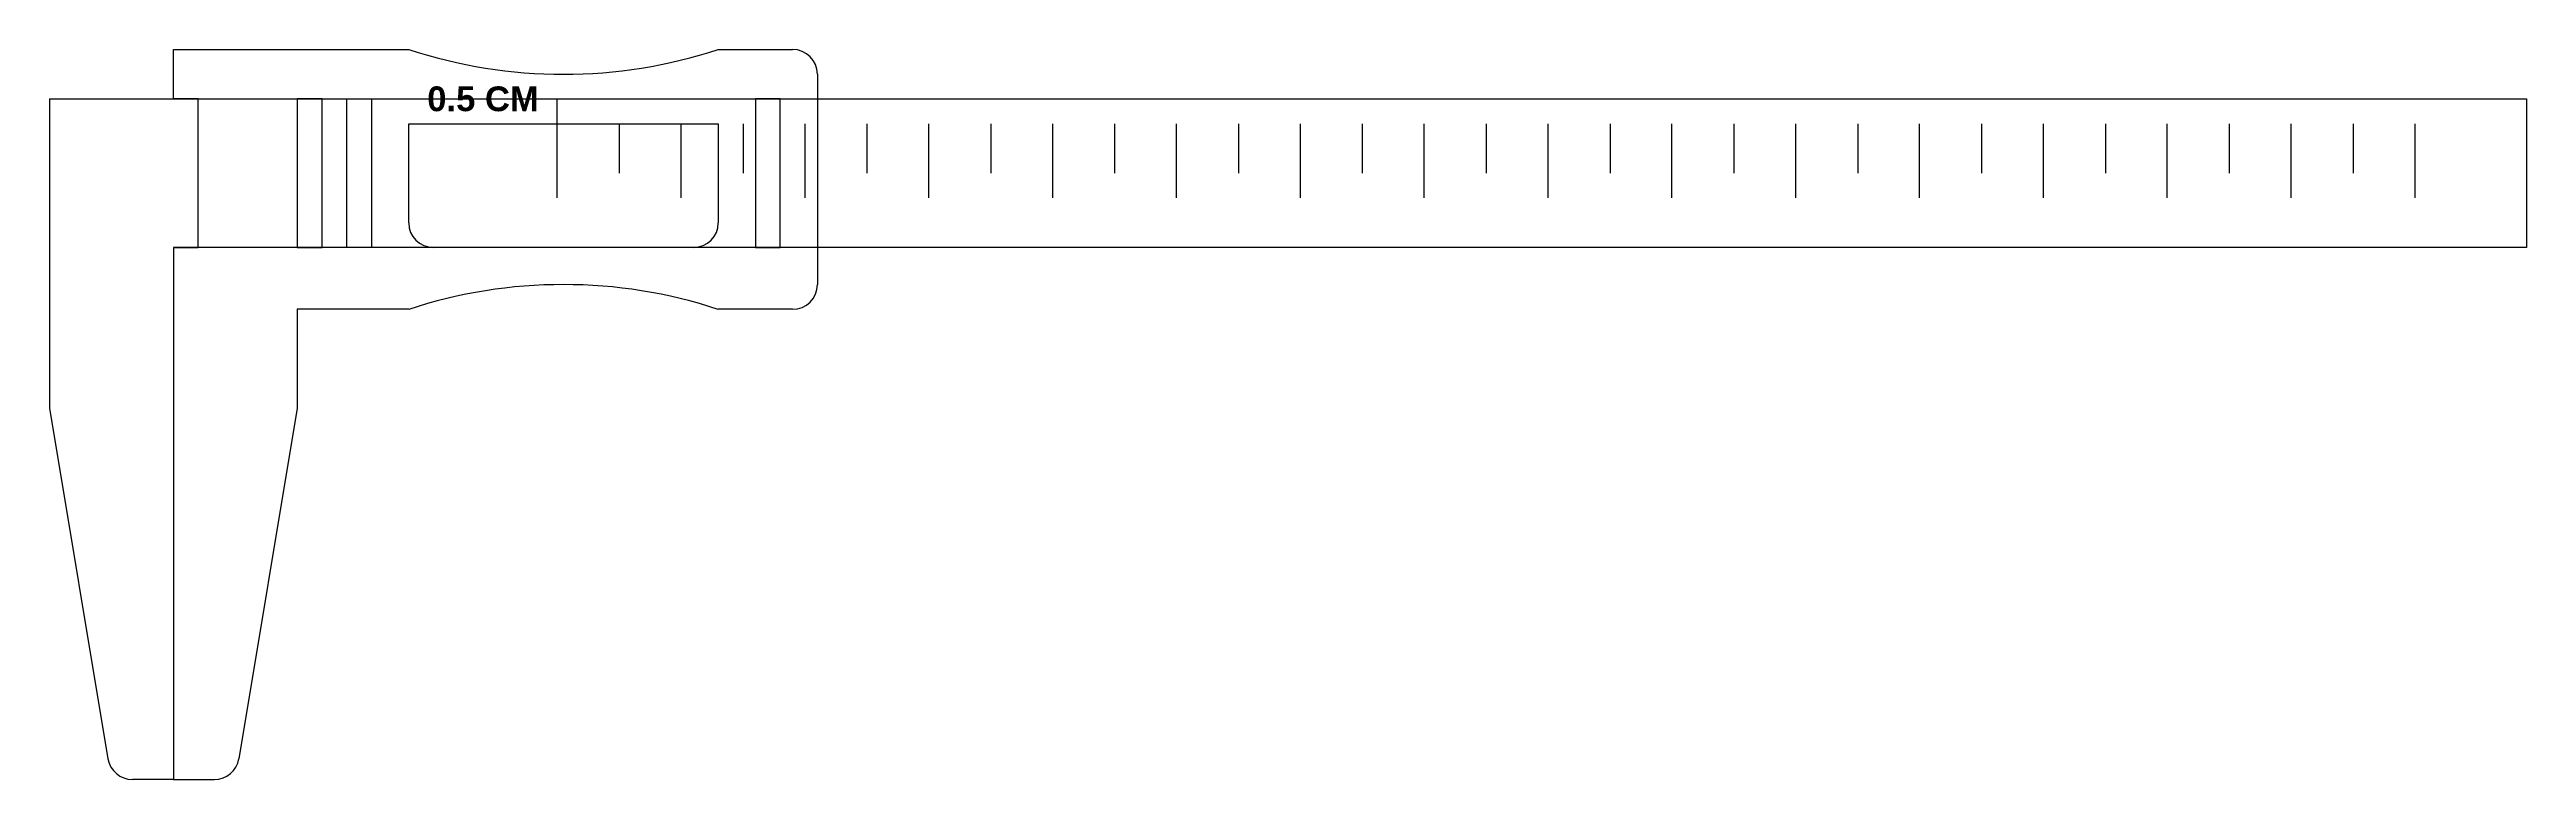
# Model space of a CAD drawing. Header units: millimetres. Extents: x -33 to 167, y -47 to 12.
import ezdxf

# ---------------------------------------------------------------- set-up
doc = ezdxf.new("R2010")
doc.units = ezdxf.units.MM
for name, color, linetype, lineweight, true_color in [('score', 176, 'Continuous', 25, 0x000080), ('score02', 5, 'Continuous', 25, 0x0000ff), ('visible', 16, 'Continuous', 25, 0x800000), ('visible02', 1, 'Continuous', 25, 0xff0000)]:
    doc.layers.add(name, color=color, linetype=linetype, lineweight=lineweight, true_color=true_color)
doc.styles.add('textstyle11', font='')
doc.styles.get('textstyle11').set_extended_font_data('Liberation Sans', bold=True)

msp = doc.modelspace()

# ---------------------------------------------------------------- linework, layer by layer
at = {"layer": 'score'}
for p, q in [((8, 0), (8, 6)), ((13, 6), (13, 2)), ((18, 0), (18, 6)), ((23, 6), (23, 2)), ((28, 0), (28, 6)), ((33, 6), (33, 2)), ((38, 0), (38, 6)), ((43, 6), (43, 2)), ((48, 0), (48, 6)), ((53, 6), (53, 2)), ((58, 0), (58, 6)), ((63, 6), (63, 2)), ((68, 0), (68, 6)), ((73, 6), (73, 2)), ((78, 0), (78, 6)), ((83, 6), (83, 2)), ((88, 0), (88, 6)), ((93, 6), (93, 2)), ((98, 0), (98, 6)), ((103, 6), (103, 2)), ((108, 0), (108, 6)), ((113, 6), (113, 2)), ((118, 0), (118, 6)), ((123, 6), (123, 2)), ((128, 0), (128, 6)), ((133, 6), (133, 2)), ((138, 0), (138, 6)), ((143, 6), (143, 2)), ((148, 0), (148, 6)), ((153, 6), (153, 2)), ((158, 0), (158, 6))]:
    msp.add_line(p, q, dxfattribs=at)
at = {"layer": 'score02'}
msp.add_line((8, 6), (8, 8), dxfattribs=at)
at = {"layer": 'visible'}
for p, q in [((-33, 8), (167, 8)), ((-33, 8), (-33, -17)), ((167, 8), (167, -4)), ((167, -4), (-23, -4)), ((-23, -4), (-23, -47)), ((-33, -17), (-28.28, -45.33)), ((-23, -47), (-26.31, -47))]:
    msp.add_line(p, q, dxfattribs=at)
msp.add_arc((-26.31, -45), 2, 189.4623, 270, dxfattribs=at)
at = {"layer": 'visible02'}
for p, q in [((-23, 8), (-23, 12)), ((-23, 12), (-4, 12)), ((21, 12), (27, 12)), ((29, 10), (29, -7)), ((-21, 8), (-23, 8)), ((-21, -4), (-21, 8)), ((-11, 8), (-13, 8)), ((-13, 8), (-13, -4)), ((-11, -4), (-11, 8)), ((-9, -4), (-9, 8)), ((-9, 8), (-7, 8)), ((-7, 8), (-7, -4)), ((24, 8), (24, -4)), ((26, 8), (24, 8)), ((26, -4), (26, 8)), ((-4, 6), (21, 6)), ((-4, -2), (-4, 6)), ((21, 6), (21, -2)), ((-23, -4), (-23, -47)), ((-23, -4), (-21, -4)), ((-13, -4), (-11, -4)), ((-7, -4), (-9, -4)), ((19, -4), (-2, -4)), ((24, -4), (26, -4)), ((-4, -9), (-13, -9)), ((-13, -9), (-13, -17)), ((27, -9), (21, -9)), ((-13, -17), (-17.72, -45.33)), ((-23, -47), (-19.69, -47))]:
    msp.add_line(p, q, dxfattribs=at)
for centre, radius, start, end in [((8.5, 50.05), 40.05, 251.8122, 288.1878), ((27, 10), 2, 0, 90), ((-2, -2), 2, 180, 270), ((19, -2), 2, 270, 0), ((8.5, -47.05), 40.05, 71.8122, 108.1878), ((27, -7), 2, 270, 0), ((-19.69, -45), 2, 270, 350.5377)]:
    msp.add_arc(centre, radius, start, end, dxfattribs=at)

# ---------------------------------------------------------------- texts
at = {"layer": 'score02', "insert": (2, 8), "char_height": 1, "attachment_point": 5, "style": 'textstyle11'}
msp.add_mtext('\\H2;0.5 CM', dxfattribs=at)

doc.saveas('drawing.dxf')
